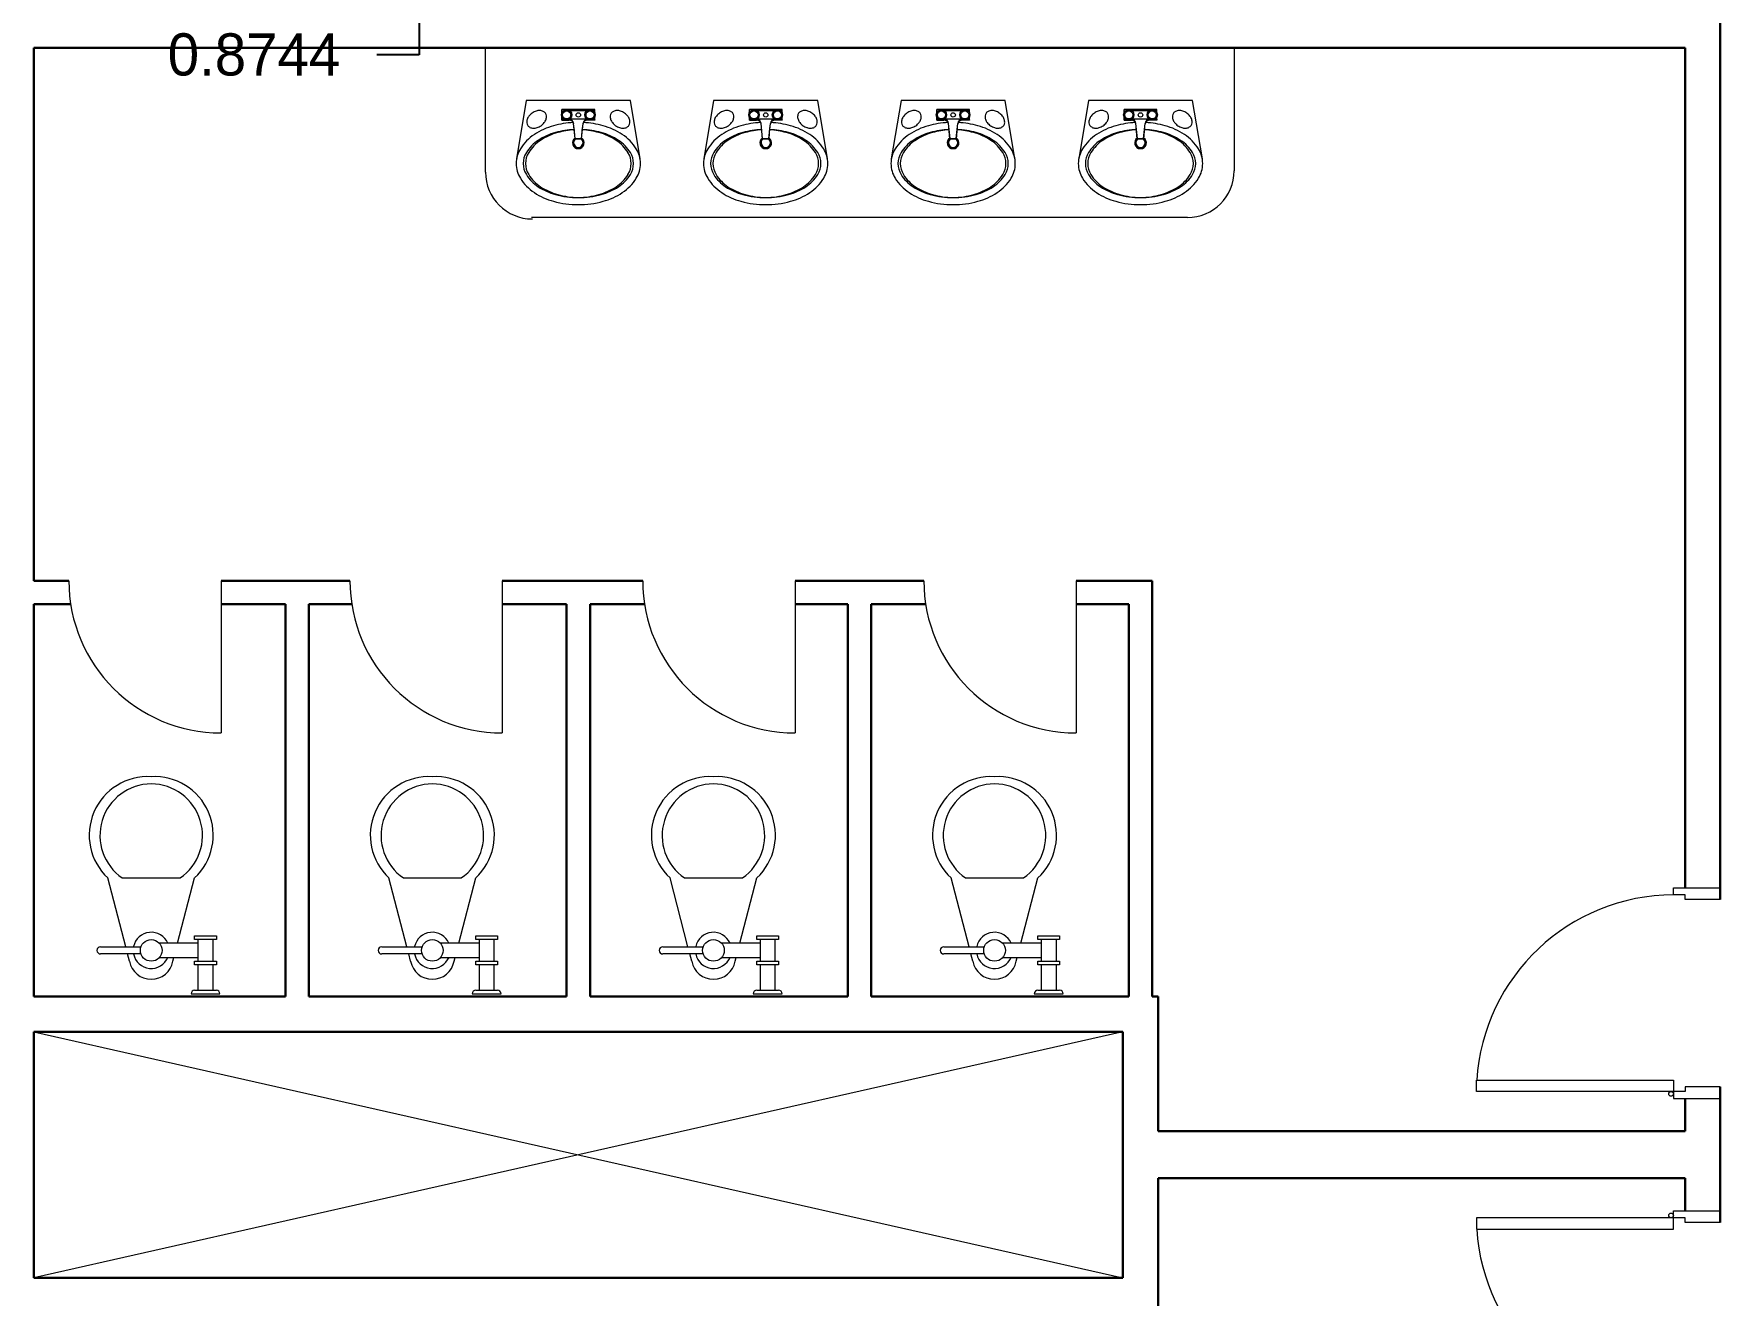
# Model space of a CAD drawing. Extents: x -3700 to 3801, y 313 to 399.
# Drawn here: x 36.67 to 43.88, y 362.4 to 367.78 of the extents above; entities that cross this region are included whole.
import ezdxf

# ---------------------------------------------------------------- set-up
doc = ezdxf.new("R2010")
doc.units = 0
doc.header["$LTSCALE"] = 0.15
doc.layers.get('Defpoints').update_dxf_attribs({"color": 252})
doc.layers.add('0 sockets', color=252, linetype='Continuous')
doc.layers.add('0 sound', color=252, linetype='Continuous')
for name, color, linetype, lineweight in [('anal', 252, 'Continuous', 20), ('DOOR', 252, 'Continuous', 20), ('FIXT', 252, 'Continuous', 9), ('wall', 252, 'Continuous', 30), ('WC', 252, 'Continuous', 9)]:
    doc.layers.add(name, color=color, linetype=linetype, lineweight=lineweight)
doc.dimstyles.get("Standard").update_dxf_attribs({"dimtxt": 0.18, "dimasz": 0.18, "dimexe": 0.18, "dimexo": 0.0625, "dimgap": 0.09, "dimtad": 0, "dimtih": 1, "dimtoh": 1, "dimdec": 4, "dimzin": 0, "dimdsep": 46, "dimtxsty": 'Standard', "dimcen": 0.09, "dimadec": 0, "dimazin": 0, "dimtfac": 1, "dimtdec": 4, "dimtofl": 0, "dimtmove": 0, "dimatfit": 3, "dimfxl": 1, "dimtolj": 1, "dimtzin": 0, "dimarcsym": 0})

# ---------------------------------------------------------------- blocks, each defined once
blk = doc.blocks.new('ARCH')
at = {"layer": 'anal'}
for p, q in [((38.6036, 367.1938), (38.6036, 367.725)), ((41.8, 367.725), (41.8, 367.2)), ((41.6, 367), (38.8, 367)), ((41.325, 363.525), (36.675, 362.475)), ((36.675, 363.525), (41.325, 362.475)), ((36.675, 363.525), (41.325, 362.475)), ((41.325, 363.525), (36.675, 362.475))]:
    blk.add_line(p, q, dxfattribs=at)
for centre, start, end in [((38.8036, 367.1938), 180, 270), ((41.6, 367.2), 270, 0)]:
    blk.add_arc(centre, 0.2, start, end, dxfattribs=at)
at = {"layer": 'DOOR'}
for p, q in [((37.475, 365.45), (37.475, 364.8)), ((38.675, 365.45), (38.675, 364.8)), ((39.925, 365.45), (39.925, 364.8)), ((41.125, 365.45), (41.125, 364.8))]:
    blk.add_line(p, q, dxfattribs=at)
for points in [[(43.675, 364.1092), (43.675, 364.1392), (43.875, 364.1392), (43.875, 364.0892), (43.725, 364.0892), (43.725, 364.1092)], [(43.675, 363.2692), (42.835, 363.2692), (42.835, 363.3175), (43.675, 363.3175)], [(43.675, 363.2692), (43.675, 363.2392), (43.875, 363.2392), (43.875, 363.2892), (43.725, 363.2892), (43.725, 363.2692)], [(43.675, 362.7308), (43.675, 362.7608), (43.875, 362.7608), (43.875, 362.7108), (43.725, 362.7108), (43.725, 362.7308)], [(43.675, 362.7308), (42.835, 362.7308), (42.835, 362.6825), (43.675, 362.6825)]]:
    blk.add_lwpolyline(points, close=True, dxfattribs=at)
for centre in [(43.665, 363.2592), (43.665, 362.7408)]:
    blk.add_circle(centre, 0.01, dxfattribs=at)
for centre, radius, start, end in [((37.475, 365.45), 0.65, 180, 270), ((38.675, 365.45), 0.65, 180, 270), ((39.925, 365.45), 0.65, 180, 270), ((41.125, 365.45), 0.65, 180, 270), ((43.6783, 363.2643), 0.8449, 90.22177, 176.38894), ((43.6783, 362.7357), 0.8449, 183.61106, 269.77823)]:
    blk.add_arc(centre, radius, start, end, dxfattribs=at)
at = {"layer": 'FIXT'}
for p, q in [((38.7775, 367.5), (38.7361, 367.2499)), ((39.2225, 367.5), (38.7775, 367.5)), ((39.2639, 367.2499), (39.2225, 367.5)), ((39.5775, 367.5), (39.5361, 367.2499)), ((40.0225, 367.5), (39.5775, 367.5)), ((40.0639, 367.2499), (40.0225, 367.5)), ((40.3775, 367.5), (40.3361, 367.2499)), ((40.8225, 367.5), (40.3775, 367.5)), ((40.8639, 367.2499), (40.8225, 367.5)), ((41.1775, 367.5), (41.1361, 367.2499)), ((41.6225, 367.5), (41.1775, 367.5)), ((41.6639, 367.2499), (41.6225, 367.5)), ((39.07, 367.4605), (38.93, 367.4605)), ((38.93, 367.4472), (38.93, 367.4605)), ((38.931, 367.456), (38.93, 367.4605)), ((38.93, 367.4155), (38.93, 367.4288)), ((38.931, 367.42), (38.93, 367.4155)), ((38.931, 367.4491), (38.931, 367.456)), ((38.931, 367.456), (38.9374, 367.456)), ((38.931, 367.42), (38.931, 367.4269)), ((38.931, 367.42), (38.9374, 367.42)), ((39.0374, 367.456), (38.9626, 367.456)), ((39.0374, 367.42), (38.9626, 367.42)), ((39.069, 367.456), (39.0626, 367.456)), ((39.069, 367.42), (39.0626, 367.42)), ((39.069, 367.456), (39.07, 367.4605)), ((39.069, 367.4491), (39.069, 367.456)), ((39.069, 367.42), (39.069, 367.4269)), ((39.069, 367.42), (39.07, 367.4155)), ((39.07, 367.4472), (39.07, 367.4605)), ((39.07, 367.4155), (39.07, 367.4288)), ((39.87, 367.4605), (39.73, 367.4605)), ((39.73, 367.4472), (39.73, 367.4605)), ((39.731, 367.456), (39.73, 367.4605)), ((39.73, 367.4155), (39.73, 367.4288)), ((39.731, 367.42), (39.73, 367.4155)), ((39.731, 367.4491), (39.731, 367.456)), ((39.731, 367.456), (39.7374, 367.456)), ((39.731, 367.42), (39.731, 367.4269)), ((39.731, 367.42), (39.7374, 367.42)), ((39.8374, 367.456), (39.7626, 367.456)), ((39.8374, 367.42), (39.7626, 367.42)), ((39.869, 367.456), (39.8626, 367.456)), ((39.869, 367.42), (39.8626, 367.42)), ((39.869, 367.456), (39.87, 367.4605)), ((39.869, 367.4491), (39.869, 367.456)), ((39.869, 367.42), (39.869, 367.4269)), ((39.869, 367.42), (39.87, 367.4155)), ((39.87, 367.4472), (39.87, 367.4605)), ((39.87, 367.4155), (39.87, 367.4288)), ((40.67, 367.4605), (40.53, 367.4605)), ((40.53, 367.4472), (40.53, 367.4605)), ((40.531, 367.456), (40.53, 367.4605)), ((40.53, 367.4155), (40.53, 367.4288)), ((40.531, 367.42), (40.53, 367.4155)), ((40.531, 367.4491), (40.531, 367.456)), ((40.531, 367.456), (40.5374, 367.456)), ((40.531, 367.42), (40.531, 367.4269)), ((40.531, 367.42), (40.5374, 367.42)), ((40.6374, 367.456), (40.5626, 367.456)), ((40.6374, 367.42), (40.5626, 367.42)), ((40.669, 367.456), (40.6626, 367.456)), ((40.669, 367.42), (40.6626, 367.42)), ((40.669, 367.456), (40.67, 367.4605)), ((40.669, 367.4491), (40.669, 367.456)), ((40.669, 367.42), (40.669, 367.4269)), ((40.669, 367.42), (40.67, 367.4155)), ((40.67, 367.4472), (40.67, 367.4605)), ((40.67, 367.4155), (40.67, 367.4288)), ((41.47, 367.4605), (41.33, 367.4605)), ((41.33, 367.4472), (41.33, 367.4605)), ((41.331, 367.456), (41.33, 367.4605)), ((41.33, 367.4155), (41.33, 367.4288)), ((41.331, 367.42), (41.33, 367.4155)), ((41.331, 367.4491), (41.331, 367.456)), ((41.331, 367.456), (41.3374, 367.456)), ((41.331, 367.42), (41.331, 367.4269)), ((41.331, 367.42), (41.3374, 367.42)), ((41.4374, 367.456), (41.3626, 367.456)), ((41.4374, 367.42), (41.3626, 367.42)), ((41.469, 367.456), (41.4626, 367.456)), ((41.469, 367.42), (41.4626, 367.42)), ((41.469, 367.456), (41.47, 367.4605)), ((41.469, 367.4491), (41.469, 367.456)), ((41.469, 367.42), (41.469, 367.4269)), ((41.469, 367.42), (41.47, 367.4155)), ((41.47, 367.4472), (41.47, 367.4605)), ((41.47, 367.4155), (41.47, 367.4288)), ((38.93, 367.4155), (38.9609, 367.4155)), ((38.9868, 367.3379), (38.98, 367.4021)), ((38.986, 367.3365), (38.9819, 367.384)), ((39.0132, 367.3379), (39.02, 367.4021)), ((39.014, 367.3365), (39.0181, 367.384)), ((39.07, 367.4155), (39.0391, 367.4155)), ((39.73, 367.4155), (39.7609, 367.4155)), ((39.7868, 367.3379), (39.78, 367.4021)), ((39.786, 367.3365), (39.7819, 367.384)), ((39.8133, 367.3379), (39.82, 367.4021)), ((39.814, 367.3365), (39.8181, 367.384)), ((39.87, 367.4155), (39.8391, 367.4155)), ((40.53, 367.4155), (40.5609, 367.4155)), ((40.5868, 367.3379), (40.58, 367.4021)), ((40.586, 367.3365), (40.5819, 367.384)), ((40.6133, 367.3379), (40.62, 367.4021)), ((40.614, 367.3365), (40.6181, 367.384)), ((40.67, 367.4155), (40.6391, 367.4155)), ((41.33, 367.4155), (41.3609, 367.4155)), ((41.3868, 367.3379), (41.38, 367.4021)), ((41.386, 367.3365), (41.3819, 367.384)), ((41.4133, 367.3379), (41.42, 367.4021)), ((41.414, 367.3365), (41.4181, 367.384)), ((41.47, 367.4155), (41.4391, 367.4155)), ((38.9868, 367.3379), (38.986, 367.3365)), ((39.0132, 367.3379), (39.014, 367.3365)), ((39.7868, 367.3379), (39.786, 367.3365)), ((39.8133, 367.3379), (39.814, 367.3365)), ((40.5868, 367.3379), (40.586, 367.3365)), ((40.6133, 367.3379), (40.614, 367.3365)), ((41.3868, 367.3379), (41.386, 367.3365)), ((41.4133, 367.3379), (41.414, 367.3365))]:
    blk.add_line(p, q, dxfattribs=at)
for centre, radius in [((38.95, 367.438), 0.022), ((38.95, 367.438), 0.0173), ((39, 367.438), 0.0095), ((39.05, 367.438), 0.022), ((39.05, 367.438), 0.0173), ((39.75, 367.438), 0.022), ((39.75, 367.438), 0.0173), ((39.8, 367.438), 0.0095), ((39.85, 367.438), 0.022), ((39.85, 367.438), 0.0173), ((40.55, 367.438), 0.022), ((40.55, 367.438), 0.0173), ((40.6, 367.438), 0.0095), ((40.65, 367.438), 0.022), ((40.65, 367.438), 0.0173), ((41.35, 367.438), 0.022), ((41.35, 367.438), 0.0173), ((41.4, 367.438), 0.0095), ((41.45, 367.438), 0.022), ((41.45, 367.438), 0.0173)]:
    blk.add_circle(centre, radius, dxfattribs=at)
for centre, radius, start, end in [((38.8158, 367.4076), 0.036, 161.68972, 185.92952), ((38.8269, 367.4039), 0.0477, 142.15178, 161.68972), ((38.8392, 367.3944), 0.0632, 125, 142.15178), ((38.8392, 367.3944), 0.0632, 107.84822, 125), ((38.8344, 367.4092), 0.0477, 88.31028, 107.84822), ((38.8347, 367.4209), 0.036, 64.07048, 88.31028), ((38.8401, 367.432), 0.0237, 35, 64.07048), ((38.8168, 367.4344), 0.0477, 322.15178, 341.68972), ((38.8401, 367.432), 0.0237, 5.92952, 35), ((38.8279, 367.4307), 0.036, 341.68972, 5.92952), ((38.9213, 367.438), 0.0115, 315.8561, 44.1439), ((38.95, 367.4667), 0.0115, 225.8561, 314.1439), ((38.95, 367.4093), 0.0115, 45.8561, 134.1439), ((38.9601, 367.4), 0.02, 5.97774, 83.34733), ((38.9787, 367.438), 0.0115, 135.8561, 224.1439), ((39.0399, 367.4), 0.02, 96.65267, 174.02226), ((39.0213, 367.438), 0.0115, 315.8561, 44.1439), ((39.05, 367.4667), 0.0115, 225.8561, 314.1439), ((39.05, 367.4093), 0.0115, 45.8561, 134.1439), ((39.0787, 367.438), 0.0115, 135.8561, 224.1439), ((39.1721, 367.4307), 0.036, 174.07048, 198.31028), ((39.1599, 367.432), 0.0237, 145, 174.07048), ((39.1832, 367.4344), 0.0477, 198.31028, 217.84822), ((39.1599, 367.432), 0.0237, 115.92952, 145), ((39.1653, 367.4209), 0.036, 91.68972, 115.92952), ((39.1656, 367.4092), 0.0477, 72.15178, 91.68972), ((39.1608, 367.3944), 0.0632, 55, 72.15178), ((39.1608, 367.3944), 0.0632, 37.84822, 55), ((39.1731, 367.4039), 0.0477, 18.31028, 37.84822), ((39.1842, 367.4076), 0.036, 354.07048, 18.31028), ((39.6158, 367.4076), 0.036, 161.68972, 185.92952), ((39.6269, 367.4039), 0.0477, 142.15178, 161.68972), ((39.6392, 367.3944), 0.0632, 125, 142.15178), ((39.6392, 367.3944), 0.0632, 107.84822, 125), ((39.6344, 367.4092), 0.0477, 88.31028, 107.84822), ((39.6347, 367.4209), 0.036, 64.07048, 88.31028), ((39.6401, 367.432), 0.0237, 35, 64.07048), ((39.6168, 367.4344), 0.0477, 322.15178, 341.68972), ((39.6401, 367.432), 0.0237, 5.92952, 35), ((39.6279, 367.4307), 0.036, 341.68972, 5.92952), ((39.7213, 367.438), 0.0115, 315.8561, 44.1439), ((39.75, 367.4667), 0.0115, 225.8561, 314.1439), ((39.75, 367.4093), 0.0115, 45.8561, 134.1439), ((39.7601, 367.4), 0.02, 5.97774, 83.34733), ((39.7787, 367.438), 0.0115, 135.8561, 224.1439), ((39.8399, 367.4), 0.02, 96.65267, 174.02226), ((39.8213, 367.438), 0.0115, 315.8561, 44.1439), ((39.85, 367.4667), 0.0115, 225.8561, 314.1439), ((39.85, 367.4093), 0.0115, 45.8561, 134.1439), ((39.8787, 367.438), 0.0115, 135.8561, 224.1439), ((39.9721, 367.4307), 0.036, 174.07048, 198.31028), ((39.9599, 367.432), 0.0237, 145, 174.07048), ((39.9832, 367.4344), 0.0477, 198.31028, 217.84822), ((39.9599, 367.432), 0.0237, 115.92952, 145), ((39.9653, 367.4209), 0.036, 91.68972, 115.92952), ((39.9656, 367.4092), 0.0477, 72.15178, 91.68972), ((39.9608, 367.3944), 0.0632, 55, 72.15178), ((39.9608, 367.3944), 0.0632, 37.84822, 55), ((39.9731, 367.4039), 0.0477, 18.31028, 37.84822), ((39.9842, 367.4076), 0.036, 354.07048, 18.31028), ((40.4158, 367.4076), 0.036, 161.68972, 185.92952), ((40.4269, 367.4039), 0.0477, 142.15178, 161.68972), ((40.4392, 367.3944), 0.0632, 125, 142.15178), ((40.4392, 367.3944), 0.0632, 107.84822, 125), ((40.4344, 367.4092), 0.0477, 88.31028, 107.84822), ((40.4347, 367.4209), 0.036, 64.07048, 88.31028), ((40.4401, 367.432), 0.0237, 35, 64.07048), ((40.4168, 367.4344), 0.0477, 322.15178, 341.68972), ((40.4401, 367.432), 0.0237, 5.92952, 35), ((40.4279, 367.4307), 0.036, 341.68972, 5.92952), ((40.5213, 367.438), 0.0115, 315.8561, 44.1439), ((40.55, 367.4667), 0.0115, 225.8561, 314.1439), ((40.55, 367.4093), 0.0115, 45.8561, 134.1439), ((40.5601, 367.4), 0.02, 5.97774, 83.34733), ((40.5787, 367.438), 0.0115, 135.8561, 224.1439), ((40.6399, 367.4), 0.02, 96.65267, 174.02226), ((40.6213, 367.438), 0.0115, 315.8561, 44.1439), ((40.65, 367.4667), 0.0115, 225.8561, 314.1439), ((40.65, 367.4093), 0.0115, 45.8561, 134.1439), ((40.6787, 367.438), 0.0115, 135.8561, 224.1439), ((40.7721, 367.4307), 0.036, 174.07048, 198.31028), ((40.7599, 367.432), 0.0237, 145, 174.07048), ((40.7832, 367.4344), 0.0477, 198.31028, 217.84822), ((40.7599, 367.432), 0.0237, 115.92952, 145), ((40.7653, 367.4209), 0.036, 91.68972, 115.92952), ((40.7656, 367.4092), 0.0477, 72.15178, 91.68972), ((40.7608, 367.3944), 0.0632, 55, 72.15178), ((40.7608, 367.3944), 0.0632, 37.84822, 55), ((40.7731, 367.4039), 0.0477, 18.31028, 37.84822), ((40.7842, 367.4076), 0.036, 354.07048, 18.31028), ((41.2158, 367.4076), 0.036, 161.68972, 185.92952), ((41.2269, 367.4039), 0.0477, 142.15178, 161.68972), ((41.2392, 367.3944), 0.0632, 125, 142.15178), ((41.2392, 367.3944), 0.0632, 107.84822, 125), ((41.2344, 367.4092), 0.0477, 88.31028, 107.84822), ((41.2347, 367.4209), 0.036, 64.07048, 88.31028), ((41.2401, 367.432), 0.0237, 35, 64.07048), ((41.2168, 367.4344), 0.0477, 322.15178, 341.68972), ((41.2401, 367.432), 0.0237, 5.92952, 35), ((41.2279, 367.4307), 0.036, 341.68972, 5.92952), ((41.3213, 367.438), 0.0115, 315.8561, 44.1439), ((41.35, 367.4667), 0.0115, 225.8561, 314.1439), ((41.35, 367.4093), 0.0115, 45.8561, 134.1439), ((41.3601, 367.4), 0.02, 5.97774, 83.34733), ((41.3787, 367.438), 0.0115, 135.8561, 224.1439), ((41.4399, 367.4), 0.02, 96.65267, 174.02226), ((41.4213, 367.438), 0.0115, 315.8561, 44.1439), ((41.45, 367.4667), 0.0115, 225.8561, 314.1439), ((41.45, 367.4093), 0.0115, 45.8561, 134.1439), ((41.4787, 367.438), 0.0115, 135.8561, 224.1439), ((41.5721, 367.4307), 0.036, 174.07048, 198.31028), ((41.5599, 367.432), 0.0237, 145, 174.07048), ((41.5832, 367.4344), 0.0477, 198.31028, 217.84822), ((41.5599, 367.432), 0.0237, 115.92952, 145), ((41.5653, 367.4209), 0.036, 91.68972, 115.92952), ((41.5656, 367.4092), 0.0477, 72.15178, 91.68972), ((41.5608, 367.3944), 0.0632, 55, 72.15178), ((41.5608, 367.3944), 0.0632, 37.84822, 55), ((41.5731, 367.4039), 0.0477, 18.31028, 37.84822), ((41.5842, 367.4076), 0.036, 354.07048, 18.31028), ((38.9234, 367.1864), 0.2016, 123.46538, 147.92748), ((38.8035, 367.4064), 0.0237, 185.92952, 215), ((38.8035, 367.4064), 0.0237, 215, 244.07048), ((38.8089, 367.4174), 0.036, 244.07048, 268.31028), ((38.8092, 367.4292), 0.0477, 268.31028, 287.84822), ((38.9697, 367.1164), 0.2855, 105.31243, 123.46538), ((38.8045, 367.4439), 0.0632, 287.84822, 305), ((38.9697, 367.1164), 0.2555, 105.31243, 123.46538), ((38.9797, 367.1164), 0.2555, 105.31243, 123.46538), ((38.8045, 367.4439), 0.0632, 305, 322.15178), ((39, 367.0057), 0.4003, 93.1171, 105.31243), ((39, 367.0057), 0.3703, 92.68673, 105.31243), ((39.01, 367.0057), 0.3703, 94.22904, 105.31243), ((38.9609, 367.3955), 0.02, 15.06132, 90), ((38.99, 367.0057), 0.3703, 74.68757, 85.77096), ((39, 367.0057), 0.3703, 74.68757, 87.31327), ((39.0391, 367.3955), 0.02, 90, 164.93868), ((39, 367.0057), 0.4003, 74.68757, 86.8829), ((39.0203, 367.1164), 0.2555, 56.53462, 74.68757), ((39.0303, 367.1164), 0.2555, 56.53462, 74.68757), ((39.0303, 367.1164), 0.2855, 56.53462, 74.68757), ((39.1955, 367.4439), 0.0632, 217.84822, 235), ((39.1955, 367.4439), 0.0632, 235, 252.15178), ((39.1908, 367.4292), 0.0477, 252.15178, 271.68972), ((39.0766, 367.1864), 0.2016, 32.07252, 56.53462), ((39.1911, 367.4174), 0.036, 271.68972, 295.92952), ((39.1965, 367.4064), 0.0237, 295.92952, 325), ((39.1965, 367.4064), 0.0237, 325, 354.07048), ((39.7234, 367.1864), 0.2016, 123.46538, 147.92748), ((39.6035, 367.4064), 0.0237, 185.92952, 215), ((39.6035, 367.4064), 0.0237, 215, 244.07048), ((39.6089, 367.4174), 0.036, 244.07048, 268.31028), ((39.6092, 367.4292), 0.0477, 268.31028, 287.84822), ((39.7697, 367.1164), 0.2855, 105.31243, 123.46538), ((39.6045, 367.4439), 0.0632, 287.84822, 305), ((39.7697, 367.1164), 0.2555, 105.31243, 123.46538), ((39.7797, 367.1164), 0.2555, 105.31243, 123.46538), ((39.6045, 367.4439), 0.0632, 305, 322.15178), ((39.8, 367.0057), 0.4003, 93.1171, 105.31243), ((39.8, 367.0057), 0.3703, 92.68673, 105.31243), ((39.81, 367.0057), 0.3703, 94.22904, 105.31243), ((39.7609, 367.3955), 0.02, 15.06132, 90), ((39.79, 367.0057), 0.3703, 74.68757, 85.77096), ((39.8, 367.0057), 0.3703, 74.68757, 87.31327), ((39.8391, 367.3955), 0.02, 90, 164.93868), ((39.8, 367.0057), 0.4003, 74.68757, 86.8829), ((39.8203, 367.1164), 0.2555, 56.53462, 74.68757), ((39.8303, 367.1164), 0.2555, 56.53462, 74.68757), ((39.8303, 367.1164), 0.2855, 56.53462, 74.68757), ((39.9955, 367.4439), 0.0632, 217.84822, 235), ((39.9955, 367.4439), 0.0632, 235, 252.15178), ((39.9908, 367.4292), 0.0477, 252.15178, 271.68972), ((39.8766, 367.1864), 0.2016, 32.07252, 56.53462), ((39.9911, 367.4174), 0.036, 271.68972, 295.92952), ((39.9965, 367.4064), 0.0237, 295.92952, 325), ((39.9965, 367.4064), 0.0237, 325, 354.07048), ((40.5234, 367.1864), 0.2016, 123.46538, 147.92748), ((40.4035, 367.4064), 0.0237, 185.92952, 215), ((40.4035, 367.4064), 0.0237, 215, 244.07048), ((40.4089, 367.4174), 0.036, 244.07048, 268.31028), ((40.4092, 367.4292), 0.0477, 268.31028, 287.84822), ((40.5697, 367.1164), 0.2855, 105.31243, 123.46538), ((40.4045, 367.4439), 0.0632, 287.84822, 305), ((40.5697, 367.1164), 0.2555, 105.31243, 123.46538), ((40.5797, 367.1164), 0.2555, 105.31243, 123.46538), ((40.4045, 367.4439), 0.0632, 305, 322.15178), ((40.6, 367.0057), 0.4003, 93.1171, 105.31243), ((40.6, 367.0057), 0.3703, 92.68673, 105.31243), ((40.61, 367.0057), 0.3703, 94.22904, 105.31243), ((40.5609, 367.3955), 0.02, 15.06132, 90), ((40.59, 367.0057), 0.3703, 74.68757, 85.77096), ((40.6, 367.0057), 0.3703, 74.68757, 87.31327), ((40.6391, 367.3955), 0.02, 90, 164.93868), ((40.6, 367.0057), 0.4003, 74.68757, 86.8829), ((40.6203, 367.1164), 0.2555, 56.53462, 74.68757), ((40.6303, 367.1164), 0.2555, 56.53462, 74.68757), ((40.6303, 367.1164), 0.2855, 56.53462, 74.68757), ((40.7955, 367.4439), 0.0632, 217.84822, 235), ((40.7955, 367.4439), 0.0632, 235, 252.15178), ((40.7908, 367.4292), 0.0477, 252.15178, 271.68972), ((40.6766, 367.1864), 0.2016, 32.07252, 56.53462), ((40.7911, 367.4174), 0.036, 271.68972, 295.92952), ((40.7965, 367.4064), 0.0237, 295.92952, 325), ((40.7965, 367.4064), 0.0237, 325, 354.07048), ((41.3234, 367.1864), 0.2016, 123.46538, 147.92748), ((41.2035, 367.4064), 0.0237, 185.92952, 215), ((41.2035, 367.4064), 0.0237, 215, 244.07048), ((41.2089, 367.4174), 0.036, 244.07048, 268.31028), ((41.2092, 367.4292), 0.0477, 268.31028, 287.84822), ((41.3697, 367.1164), 0.2855, 105.31243, 123.46538), ((41.2045, 367.4439), 0.0632, 287.84822, 305), ((41.3697, 367.1164), 0.2555, 105.31243, 123.46538), ((41.3797, 367.1164), 0.2555, 105.31243, 123.46538), ((41.2045, 367.4439), 0.0632, 305, 322.15178), ((41.4, 367.0057), 0.4003, 93.1171, 105.31243), ((41.4, 367.0057), 0.3703, 92.68673, 105.31243), ((41.41, 367.0057), 0.3703, 94.22904, 105.31243), ((41.3609, 367.3955), 0.02, 15.06132, 90), ((41.39, 367.0057), 0.3703, 74.68757, 85.77096), ((41.4, 367.0057), 0.3703, 74.68757, 87.31327), ((41.4391, 367.3955), 0.02, 90, 164.93868), ((41.4, 367.0057), 0.4003, 74.68757, 86.8829), ((41.4203, 367.1164), 0.2555, 56.53462, 74.68757), ((41.4303, 367.1164), 0.2555, 56.53462, 74.68757), ((41.4303, 367.1164), 0.2855, 56.53462, 74.68757), ((41.5955, 367.4439), 0.0632, 217.84822, 235), ((41.5955, 367.4439), 0.0632, 235, 252.15178), ((41.5908, 367.4292), 0.0477, 252.15178, 271.68972), ((41.4766, 367.1864), 0.2016, 32.07252, 56.53462), ((41.5911, 367.4174), 0.036, 271.68972, 295.92952), ((41.5965, 367.4064), 0.0237, 295.92952, 325), ((41.5965, 367.4064), 0.0237, 325, 354.07048), ((38.8531, 367.2305), 0.1186, 147.92748, 180), ((38.8531, 367.2305), 0.0886, 147.92748, 180), ((38.8631, 367.2305), 0.0886, 147.92748, 180), ((38.9234, 367.1864), 0.1716, 123.46538, 147.92748), ((38.9334, 367.1864), 0.1716, 123.46538, 147.92748), ((39, 367.319), 0.025, 121.88267, 58.11733), ((39, 367.319), 0.02, 121.49929, 180), ((39, 367.319), 0.02, 180, 0), ((39, 367.4345), 0.099, 261.872, 278.128), ((39, 367.4348), 0.0978, 262.2121, 277.7879), ((39, 367.319), 0.02, 0, 58.50071), ((39.0666, 367.1864), 0.1716, 32.07252, 56.53462), ((39.0766, 367.1864), 0.1716, 32.07252, 56.53462), ((39.1369, 367.2305), 0.0886, 0, 32.07252), ((39.1469, 367.2305), 0.0886, 0, 32.07252), ((39.1469, 367.2305), 0.1186, 0, 32.07252), ((39.6531, 367.2305), 0.1186, 147.92748, 180), ((39.6531, 367.2305), 0.0886, 147.92748, 180), ((39.6631, 367.2305), 0.0886, 147.92748, 180), ((39.7234, 367.1864), 0.1716, 123.46538, 147.92748), ((39.7334, 367.1864), 0.1716, 123.46538, 147.92748), ((39.8, 367.319), 0.025, 121.88267, 58.11733), ((39.8, 367.319), 0.02, 121.49929, 180), ((39.8, 367.319), 0.02, 180, 0), ((39.8, 367.4345), 0.099, 261.872, 278.128), ((39.8, 367.4348), 0.0978, 262.2121, 277.7879), ((39.8, 367.319), 0.02, 0, 58.50071), ((39.8666, 367.1864), 0.1716, 32.07252, 56.53462), ((39.8766, 367.1864), 0.1716, 32.07252, 56.53462), ((39.9369, 367.2305), 0.0886, 0, 32.07252), ((39.9469, 367.2305), 0.0886, 0, 32.07252), ((39.9469, 367.2305), 0.1186, 0, 32.07252), ((40.4531, 367.2305), 0.1186, 147.92748, 180), ((40.4531, 367.2305), 0.0886, 147.92748, 180), ((40.4631, 367.2305), 0.0886, 147.92748, 180), ((40.5234, 367.1864), 0.1716, 123.46538, 147.92748), ((40.5334, 367.1864), 0.1716, 123.46538, 147.92748), ((40.6, 367.319), 0.025, 121.88267, 58.11733), ((40.6, 367.319), 0.02, 121.49929, 180), ((40.6, 367.319), 0.02, 180, 0), ((40.6, 367.4345), 0.099, 261.872, 278.128), ((40.6, 367.4348), 0.0978, 262.2121, 277.7879), ((40.6, 367.319), 0.02, 0, 58.50071), ((40.6666, 367.1864), 0.1716, 32.07252, 56.53462), ((40.6766, 367.1864), 0.1716, 32.07252, 56.53462), ((40.7369, 367.2305), 0.0886, 0, 32.07252), ((40.7469, 367.2305), 0.0886, 0, 32.07252), ((40.7469, 367.2305), 0.1186, 0, 32.07252), ((41.2531, 367.2305), 0.1186, 147.92748, 180), ((41.2531, 367.2305), 0.0886, 147.92748, 180), ((41.2631, 367.2305), 0.0886, 147.92748, 180), ((41.3234, 367.1864), 0.1716, 123.46538, 147.92748), ((41.3334, 367.1864), 0.1716, 123.46538, 147.92748), ((41.4, 367.319), 0.025, 121.88267, 58.11733), ((41.4, 367.319), 0.02, 121.49929, 180), ((41.4, 367.319), 0.02, 180, 0), ((41.4, 367.4345), 0.099, 261.872, 278.128), ((41.4, 367.4348), 0.0978, 262.2121, 277.7879), ((41.4, 367.319), 0.02, 0, 58.50071), ((41.4666, 367.1864), 0.1716, 32.07252, 56.53462), ((41.4766, 367.1864), 0.1716, 32.07252, 56.53462), ((41.5369, 367.2305), 0.0886, 0, 32.07252), ((41.5469, 367.2305), 0.0886, 0, 32.07252), ((41.5469, 367.2305), 0.1186, 0, 32.07252), ((38.8531, 367.2305), 0.1186, 180, 212.07252), ((38.8531, 367.2305), 0.0886, 180, 212.07252), ((38.8631, 367.2305), 0.0886, 180, 212.07252), ((39.1369, 367.2305), 0.0886, 327.92748, 0), ((39.1469, 367.2305), 0.0886, 327.92748, 0), ((39.1469, 367.2305), 0.1186, 327.92748, 0), ((39.6531, 367.2305), 0.1186, 180, 212.07252), ((39.6531, 367.2305), 0.0886, 180, 212.07252), ((39.6631, 367.2305), 0.0886, 180, 212.07252), ((39.9369, 367.2305), 0.0886, 327.92748, 0), ((39.9469, 367.2305), 0.0886, 327.92748, 0), ((39.9469, 367.2305), 0.1186, 327.92748, 0), ((40.4531, 367.2305), 0.1186, 180, 212.07252), ((40.4531, 367.2305), 0.0886, 180, 212.07252), ((40.4631, 367.2305), 0.0886, 180, 212.07252), ((40.7369, 367.2305), 0.0886, 327.92748, 0), ((40.7469, 367.2305), 0.0886, 327.92748, 0), ((40.7469, 367.2305), 0.1186, 327.92748, 0), ((41.2531, 367.2305), 0.1186, 180, 212.07252), ((41.2531, 367.2305), 0.0886, 180, 212.07252), ((41.2631, 367.2305), 0.0886, 180, 212.07252), ((41.5369, 367.2305), 0.0886, 327.92748, 0), ((41.5469, 367.2305), 0.0886, 327.92748, 0), ((41.5469, 367.2305), 0.1186, 327.92748, 0), ((38.9234, 367.2746), 0.2016, 212.07252, 236.53462), ((38.9234, 367.2746), 0.1716, 212.07252, 236.53462), ((38.9334, 367.2746), 0.1716, 212.07252, 236.53462), ((38.9697, 367.3446), 0.2555, 236.53462, 254.68757), ((38.9797, 367.3446), 0.2555, 236.53462, 254.68757), ((39.0203, 367.3446), 0.2555, 285.31243, 303.46538), ((39.0303, 367.3446), 0.2555, 285.31243, 303.46538), ((39.0666, 367.2746), 0.1716, 303.46538, 327.92748), ((39.0766, 367.2746), 0.1716, 303.46538, 327.92748), ((39.0766, 367.2746), 0.2016, 303.46538, 327.92748), ((39.7234, 367.2746), 0.2016, 212.07252, 236.53462), ((39.7234, 367.2746), 0.1716, 212.07252, 236.53462), ((39.7334, 367.2746), 0.1716, 212.07252, 236.53462), ((39.7697, 367.3446), 0.2555, 236.53462, 254.68757), ((39.7797, 367.3446), 0.2555, 236.53462, 254.68757), ((39.8203, 367.3446), 0.2555, 285.31243, 303.46538), ((39.8303, 367.3446), 0.2555, 285.31243, 303.46538), ((39.8666, 367.2746), 0.1716, 303.46538, 327.92748), ((39.8766, 367.2746), 0.1716, 303.46538, 327.92748), ((39.8766, 367.2746), 0.2016, 303.46538, 327.92748), ((40.5234, 367.2746), 0.2016, 212.07252, 236.53462), ((40.5234, 367.2746), 0.1716, 212.07252, 236.53462), ((40.5334, 367.2746), 0.1716, 212.07252, 236.53462), ((40.5697, 367.3446), 0.2555, 236.53462, 254.68757), ((40.5797, 367.3446), 0.2555, 236.53462, 254.68757), ((40.6203, 367.3446), 0.2555, 285.31243, 303.46538), ((40.6303, 367.3446), 0.2555, 285.31243, 303.46538), ((40.6666, 367.2746), 0.1716, 303.46538, 327.92748), ((40.6766, 367.2746), 0.1716, 303.46538, 327.92748), ((40.6766, 367.2746), 0.2016, 303.46538, 327.92748), ((41.3234, 367.2746), 0.2016, 212.07252, 236.53462), ((41.3234, 367.2746), 0.1716, 212.07252, 236.53462), ((41.3334, 367.2746), 0.1716, 212.07252, 236.53462), ((41.3697, 367.3446), 0.2555, 236.53462, 254.68757), ((41.3797, 367.3446), 0.2555, 236.53462, 254.68757), ((41.4203, 367.3446), 0.2555, 285.31243, 303.46538), ((41.4303, 367.3446), 0.2555, 285.31243, 303.46538), ((41.4666, 367.2746), 0.1716, 303.46538, 327.92748), ((41.4766, 367.2746), 0.1716, 303.46538, 327.92748), ((41.4766, 367.2746), 0.2016, 303.46538, 327.92748), ((38.9697, 367.3446), 0.2855, 236.53462, 254.68757), ((39, 367.4553), 0.4003, 254.68757, 270), ((39, 367.4553), 0.3703, 254.68757, 270), ((39.01, 367.4553), 0.3703, 254.68757, 268.45237), ((39, 367.4553), 0.3703, 270, 285.31243), ((38.99, 367.4553), 0.3703, 271.54763, 285.31243), ((39, 367.4553), 0.4003, 270, 285.31243), ((39.0303, 367.3446), 0.2855, 285.31243, 303.46538), ((39.7697, 367.3446), 0.2855, 236.53462, 254.68757), ((39.8, 367.4553), 0.4003, 254.68757, 270), ((39.8, 367.4553), 0.3703, 254.68757, 270), ((39.81, 367.4553), 0.3703, 254.68757, 268.45237), ((39.8, 367.4553), 0.3703, 270, 285.31243), ((39.79, 367.4553), 0.3703, 271.54763, 285.31243), ((39.8, 367.4553), 0.4003, 270, 285.31243), ((39.8303, 367.3446), 0.2855, 285.31243, 303.46538), ((40.5697, 367.3446), 0.2855, 236.53462, 254.68757), ((40.6, 367.4553), 0.4003, 254.68757, 270), ((40.6, 367.4553), 0.3703, 254.68757, 270), ((40.61, 367.4553), 0.3703, 254.68757, 268.45237), ((40.6, 367.4553), 0.3703, 270, 285.31243), ((40.59, 367.4553), 0.3703, 271.54763, 285.31243), ((40.6, 367.4553), 0.4003, 270, 285.31243), ((40.6303, 367.3446), 0.2855, 285.31243, 303.46538), ((41.3697, 367.3446), 0.2855, 236.53462, 254.68757), ((41.4, 367.4553), 0.4003, 254.68757, 270), ((41.4, 367.4553), 0.3703, 254.68757, 270), ((41.41, 367.4553), 0.3703, 254.68757, 268.45237), ((41.4, 367.4553), 0.3703, 270, 285.31243), ((41.39, 367.4553), 0.3703, 271.54763, 285.31243), ((41.4, 367.4553), 0.4003, 270, 285.31243), ((41.4303, 367.3446), 0.2855, 285.31243, 303.46538)]:
    blk.add_arc(centre, radius, start, end, dxfattribs=at)
at = {"layer": 'wall'}
for p, q in [((43.875, 364.0892), (43.875, 367.875)), ((36.675, 365.45), (36.675, 367.725)), ((36.675, 367.725), (43.725, 367.725)), ((43.725, 364.1392), (43.725, 367.725)), ((36.675, 365.45), (36.825, 365.45)), ((38.025, 365.45), (37.475, 365.45)), ((39.275, 365.45), (38.675, 365.45)), ((40.475, 365.45), (39.925, 365.45)), ((41.45, 365.45), (41.125, 365.45)), ((41.45, 363.675), (41.45, 365.45)), ((36.675, 365.35), (36.8327, 365.35)), ((36.675, 363.675), (36.675, 365.35)), ((37.75, 365.35), (37.475, 365.35)), ((37.75, 363.675), (37.75, 365.35)), ((37.85, 363.675), (37.85, 365.35)), ((38.0327, 365.35), (37.85, 365.35)), ((38.95, 365.35), (38.675, 365.35)), ((38.95, 363.675), (38.95, 365.35)), ((39.05, 363.675), (39.05, 365.35)), ((39.2827, 365.35), (39.05, 365.35)), ((40.15, 365.35), (39.925, 365.35)), ((40.15, 363.675), (40.15, 365.35)), ((40.25, 363.675), (40.25, 365.35)), ((40.4827, 365.35), (40.25, 365.35)), ((41.35, 365.35), (41.125, 365.35)), ((41.35, 363.675), (41.35, 365.35)), ((37.75, 363.675), (36.675, 363.675)), ((38.95, 363.675), (37.85, 363.675)), ((40.15, 363.675), (39.05, 363.675)), ((41.35, 363.675), (40.25, 363.675)), ((41.475, 363.675), (41.45, 363.675)), ((41.475, 363.1), (41.475, 363.675)), ((41.325, 363.525), (36.675, 363.525)), ((36.675, 362.475), (36.675, 363.525)), ((41.325, 363.1), (41.325, 363.525)), ((43.875, 362.7108), (43.875, 363.2892)), ((43.725, 363.1), (43.725, 363.2392)), ((41.325, 363.1665), (41.325, 362.475)), ((43.725, 363.1), (41.475, 363.1)), ((43.725, 362.9), (41.475, 362.9)), ((41.475, 362.9), (41.475, 362.325)), ((43.725, 362.7608), (43.725, 362.9)), ((41.325, 362.475), (36.675, 362.475))]:
    blk.add_line(p, q, dxfattribs=at)
at = {"layer": 'WC'}
for p, q in [((37.0678, 363.8878), (36.9913, 364.181)), ((37.0531, 364.181), (37.3002, 364.181)), ((37.2894, 363.9028), (37.362, 364.181)), ((38.2678, 363.8878), (38.1913, 364.181)), ((38.2531, 364.181), (38.5002, 364.181)), ((38.4894, 363.9028), (38.562, 364.181)), ((39.4678, 363.8878), (39.3913, 364.181)), ((39.4531, 364.181), (39.7002, 364.181)), ((39.6894, 363.9028), (39.762, 364.181)), ((40.6678, 363.8878), (40.5913, 364.181)), ((40.6531, 364.181), (40.9002, 364.181)), ((40.8894, 363.9028), (40.962, 364.181)), ((37.3774, 363.903), (37.2112, 363.903)), ((37.362, 363.9339), (37.4547, 363.9339)), ((37.362, 363.9185), (37.362, 363.9339)), ((37.4547, 363.9185), (37.362, 363.9185)), ((37.3774, 363.8258), (37.3774, 363.9185)), ((37.4392, 363.9185), (37.4392, 363.8258)), ((37.4547, 363.9339), (37.4547, 363.9185)), ((38.5774, 363.903), (38.4112, 363.903)), ((38.562, 363.9339), (38.6547, 363.9339)), ((38.562, 363.9185), (38.562, 363.9339)), ((38.6547, 363.9185), (38.562, 363.9185)), ((38.5774, 363.8258), (38.5774, 363.9185)), ((38.6392, 363.9185), (38.6392, 363.8258)), ((38.6547, 363.9339), (38.6547, 363.9185)), ((39.7774, 363.903), (39.6112, 363.903)), ((39.762, 363.9339), (39.8547, 363.9339)), ((39.762, 363.9185), (39.762, 363.9339)), ((39.8547, 363.9185), (39.762, 363.9185)), ((39.7774, 363.8258), (39.7774, 363.9185)), ((39.8392, 363.9185), (39.8392, 363.8258)), ((39.8547, 363.9339), (39.8547, 363.9185)), ((40.9774, 363.903), (40.8112, 363.903)), ((40.962, 363.9339), (41.0547, 363.9339)), ((40.962, 363.9185), (40.962, 363.9339)), ((41.0547, 363.9185), (40.962, 363.9185)), ((40.9774, 363.8258), (40.9774, 363.9185)), ((41.0392, 363.9185), (41.0392, 363.8258)), ((41.0547, 363.9339), (41.0547, 363.9185)), ((36.9605, 363.8876), (37.1334, 363.8876)), ((37.1334, 363.8567), (36.9605, 363.8567)), ((37.084, 363.8258), (37.0759, 363.8569)), ((37.2108, 363.8412), (37.3774, 363.8412)), ((37.2693, 363.8258), (37.2735, 363.8416)), ((37.362, 363.8103), (37.362, 363.8258)), ((37.362, 363.8258), (37.4547, 363.8258)), ((37.4547, 363.8258), (37.4547, 363.8103)), ((38.1605, 363.8876), (38.3334, 363.8876)), ((38.3334, 363.8567), (38.1605, 363.8567)), ((38.284, 363.8258), (38.2759, 363.8569)), ((38.4108, 363.8412), (38.5774, 363.8412)), ((38.4693, 363.8258), (38.4735, 363.8416)), ((38.562, 363.8103), (38.562, 363.8258)), ((38.562, 363.8258), (38.6547, 363.8258)), ((38.6547, 363.8258), (38.6547, 363.8103)), ((39.3605, 363.8876), (39.5334, 363.8876)), ((39.5334, 363.8567), (39.3605, 363.8567)), ((39.484, 363.8258), (39.4759, 363.8569)), ((39.6108, 363.8412), (39.7774, 363.8412)), ((39.6693, 363.8258), (39.6735, 363.8416)), ((39.762, 363.8103), (39.762, 363.8258)), ((39.762, 363.8258), (39.8547, 363.8258)), ((39.8547, 363.8258), (39.8547, 363.8103)), ((40.5605, 363.8876), (40.7334, 363.8876)), ((40.7334, 363.8567), (40.5605, 363.8567)), ((40.684, 363.8258), (40.6759, 363.8569)), ((40.8108, 363.8412), (40.9774, 363.8412)), ((40.8693, 363.8258), (40.8735, 363.8416)), ((40.962, 363.8258), (41.0547, 363.8258)), ((40.962, 363.8103), (40.962, 363.8258)), ((41.0547, 363.8258), (41.0547, 363.8103)), ((37.4547, 363.8103), (37.362, 363.8103)), ((37.3774, 363.7022), (37.3774, 363.8103)), ((37.4392, 363.8103), (37.4392, 363.7022)), ((38.6547, 363.8103), (38.562, 363.8103)), ((38.5774, 363.7022), (38.5774, 363.8103)), ((38.6392, 363.8103), (38.6392, 363.7022)), ((39.8547, 363.8103), (39.762, 363.8103)), ((39.7774, 363.7022), (39.7774, 363.8103)), ((39.8392, 363.8103), (39.8392, 363.7022)), ((41.0547, 363.8103), (40.962, 363.8103)), ((40.9774, 363.7022), (40.9774, 363.8103)), ((41.0392, 363.8103), (41.0392, 363.7022)), ((37.3465, 363.6868), (37.4701, 363.6868)), ((37.362, 363.7022), (37.4547, 363.7022)), ((38.5465, 363.6868), (38.6701, 363.6868)), ((38.562, 363.7022), (38.6547, 363.7022)), ((39.7465, 363.6868), (39.8701, 363.6868)), ((39.762, 363.7022), (39.8547, 363.7022)), ((40.9465, 363.6868), (41.0701, 363.6868)), ((40.962, 363.7022), (41.0547, 363.7022))]:
    blk.add_line(p, q, dxfattribs=at)
for centre in [(37.1767, 363.8721), (38.3767, 363.8721), (39.5767, 363.8721), (40.7767, 363.8721)]:
    blk.add_circle(centre, 0.0463, dxfattribs=at)
for centre, radius, start, end in [((37.1619, 364.3638), 0.25, 86.62, 226.9828), ((37.1914, 364.3638), 0.25, 313.01722, 93.38), ((38.3619, 364.3638), 0.25, 86.62, 226.9828), ((38.3914, 364.3638), 0.25, 313.01722, 93.38), ((39.5619, 364.3638), 0.25, 86.62, 226.9828), ((39.5914, 364.3638), 0.25, 313.01722, 93.38), ((40.7619, 364.3638), 0.25, 86.62, 226.9828), ((40.7914, 364.3638), 0.25, 313.01722, 93.38), ((37.1778, 364.3624), 0.2201, 90.3, 235.4946), ((37.1755, 364.3624), 0.2201, 304.50543, 89.7), ((38.3778, 364.3624), 0.2201, 90.3, 235.4946), ((38.3755, 364.3624), 0.2201, 304.50543, 89.7), ((39.5778, 364.3624), 0.2201, 90.3, 235.4946), ((39.5755, 364.3624), 0.2201, 304.50543, 89.7), ((40.7778, 364.3624), 0.2201, 90.3, 235.4946), ((40.7755, 364.3624), 0.2201, 304.50543, 89.7), ((37.1767, 363.8721), 0.0772, 23.4137, 168.1237), ((38.3767, 363.8721), 0.0772, 23.4137, 168.1237), ((39.5767, 363.8721), 0.0772, 23.4137, 168.1237), ((40.7767, 363.8721), 0.0772, 23.4137, 168.1237), ((36.9605, 363.8721), 0.0154, 90, 270), ((37.1767, 363.8428), 0.0942, 190.3889, 349.61114), ((37.1767, 363.8721), 0.0772, 191.423, 337.14953), ((38.1605, 363.8721), 0.0154, 90, 270), ((38.3767, 363.8428), 0.0942, 190.3889, 349.61114), ((38.3767, 363.8721), 0.0772, 191.423, 337.14953), ((39.3605, 363.8721), 0.0154, 90, 270), ((39.5767, 363.8428), 0.0942, 190.3889, 349.61114), ((39.5767, 363.8721), 0.0772, 191.423, 337.14953), ((40.5605, 363.8721), 0.0154, 90, 270), ((40.7767, 363.8428), 0.0942, 190.3889, 349.61114), ((40.7767, 363.8721), 0.0772, 191.423, 337.14953), ((37.3627, 363.6861), 0.0161, 92.4084, 177.5916), ((37.454, 363.6861), 0.0161, 2.4084, 87.5916), ((38.5627, 363.6861), 0.0161, 92.4084, 177.5916), ((38.654, 363.6861), 0.0161, 2.4084, 87.5916), ((39.7627, 363.6861), 0.0161, 92.4084, 177.5916), ((39.854, 363.6861), 0.0161, 2.4084, 87.5916), ((40.9627, 363.6861), 0.0161, 92.4084, 177.5916), ((41.054, 363.6861), 0.0161, 2.4084, 87.5916)]:
    blk.add_arc(centre, radius, start, end, dxfattribs=at)
blk = doc.blocks.new('*D216')
at = {"layer": '0 sound', "color": 0, "lineweight": -2, "transparency": 16777216}
for p, q in [((36.8319, 368.7494), (38.5002, 368.7494)), ((38.3202, 368.5694), (38.3202, 368.055)), ((37.6021, 367.875), (38.5002, 367.875)), ((38.3202, 367.875), (38.3202, 367.695)), ((38.3202, 367.695), (38.1402, 367.695))]:
    blk.add_line(p, q, dxfattribs=at)
at = {"layer": '0 sound', "color": 0, "transparency": 16777216}
for points in [[(38.2902, 368.5694), (38.3502, 368.5694), (38.3202, 368.7494)], [(38.2902, 368.055), (38.3502, 368.055), (38.3202, 367.875)]]:
    blk.add_solid(points, dxfattribs=at)
at = {"layer": 'Defpoints', "color": 0, "transparency": 16777216}
for p in [(36.7694, 368.7494), (37.5396, 367.875), (38.3202, 367.875)]:
    blk.add_point(p, dxfattribs=at)
at = {"layer": '0 sound', "color": 0, "transparency": 16777216, "insert": (37.6152, 367.695), "char_height": 0.18, "attachment_point": 5}
blk.add_mtext('\\A1;0.8744', dxfattribs=at)

msp = doc.modelspace()

# ---------------------------------------------------------------- block references
at = {"layer": '0 sockets', "color": 3}
msp.add_blockref('ARCH', (0, 0), dxfattribs=at)

# ---------------------------------------------------------------- dimensions: what is measured, and where the dimension line sits
at = {"layer": '0 sound', "color": 3}
dim = msp.add_linear_dim(base=(38.32019, 367.875), p1=(36.76941, 368.74939), p2=(37.53957, 367.875), angle=90, dimstyle='Standard', dxfattribs=at)
dim.commit()
dim.dimension.update_dxf_attribs({"geometry": '*D216', "text_midpoint": (37.61519, 367.695)})

doc.saveas('drawing.dxf')
